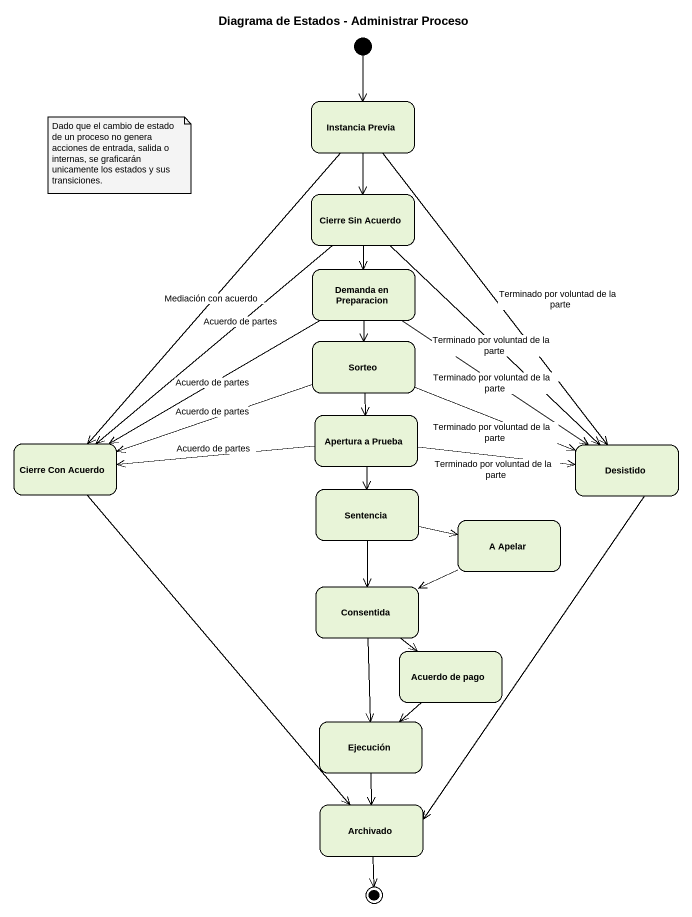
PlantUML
@startuml
title Diagrama de Estados - Administrar Proceso
hide empty description
state "Instancia Previa" as Instancia_Previa
state "Cierre Sin Acuerdo" as Cierre_Sin_Acuerdo
state "Demanda en Preparacion" as Demanda_en_Preparacion
state Sorteo
state "Apertura a Prueba" as Apertura_a_Prueba
state "Cierre Con Acuerdo" as Cierre_Con_Acuerdo
state Desistido
state Sentencia
state "A Apelar" as A_Apelar
state Consentida
state "Acuerdo de pago" as Acuerdo_de_pago
state Ejecución
state Archivado
[*] --> Instancia_Previa
Instancia_Previa --> Cierre_Sin_Acuerdo
Instancia_Previa --> Cierre_Con_Acuerdo : Mediación con acuerdo
Instancia_Previa --> Desistido : Terminado por voluntad de la parte
Cierre_Sin_Acuerdo --> Demanda_en_Preparacion
Cierre_Sin_Acuerdo --> Cierre_Con_Acuerdo : Acuerdo de partes
Cierre_Sin_Acuerdo --> Desistido : Terminado por voluntad de la parte
Demanda_en_Preparacion --> Sorteo
Demanda_en_Preparacion -left-> Cierre_Con_Acuerdo : Acuerdo de partes
Demanda_en_Preparacion --> Desistido : Terminado por voluntad de la parte
Sorteo --> Apertura_a_Prueba
Sorteo -left-> Cierre_Con_Acuerdo : Acuerdo de partes
Sorteo -right-> Desistido : Terminado por voluntad de la parte
Apertura_a_Prueba -left-> Cierre_Con_Acuerdo : Acuerdo de partes
Apertura_a_Prueba -right-> Desistido : Terminado por voluntad de la parte
Apertura_a_Prueba --> Sentencia
Cierre_Con_Acuerdo --> Archivado
Desistido --> Archivado
Sentencia -right-> A_Apelar
Sentencia --> Consentida
A_Apelar -left-> Consentida
Consentida --> Acuerdo_de_pago
Consentida --> Ejecución
Acuerdo_de_pago --> Ejecución
Ejecución --> Archivado
Archivado --> [*]
note as N1
  Dado que el cambio de estado de un proceso no genera acciones de entrada, salida o internas, se graficarán unicamente los estados y sus transiciones.
end note
@enduml
